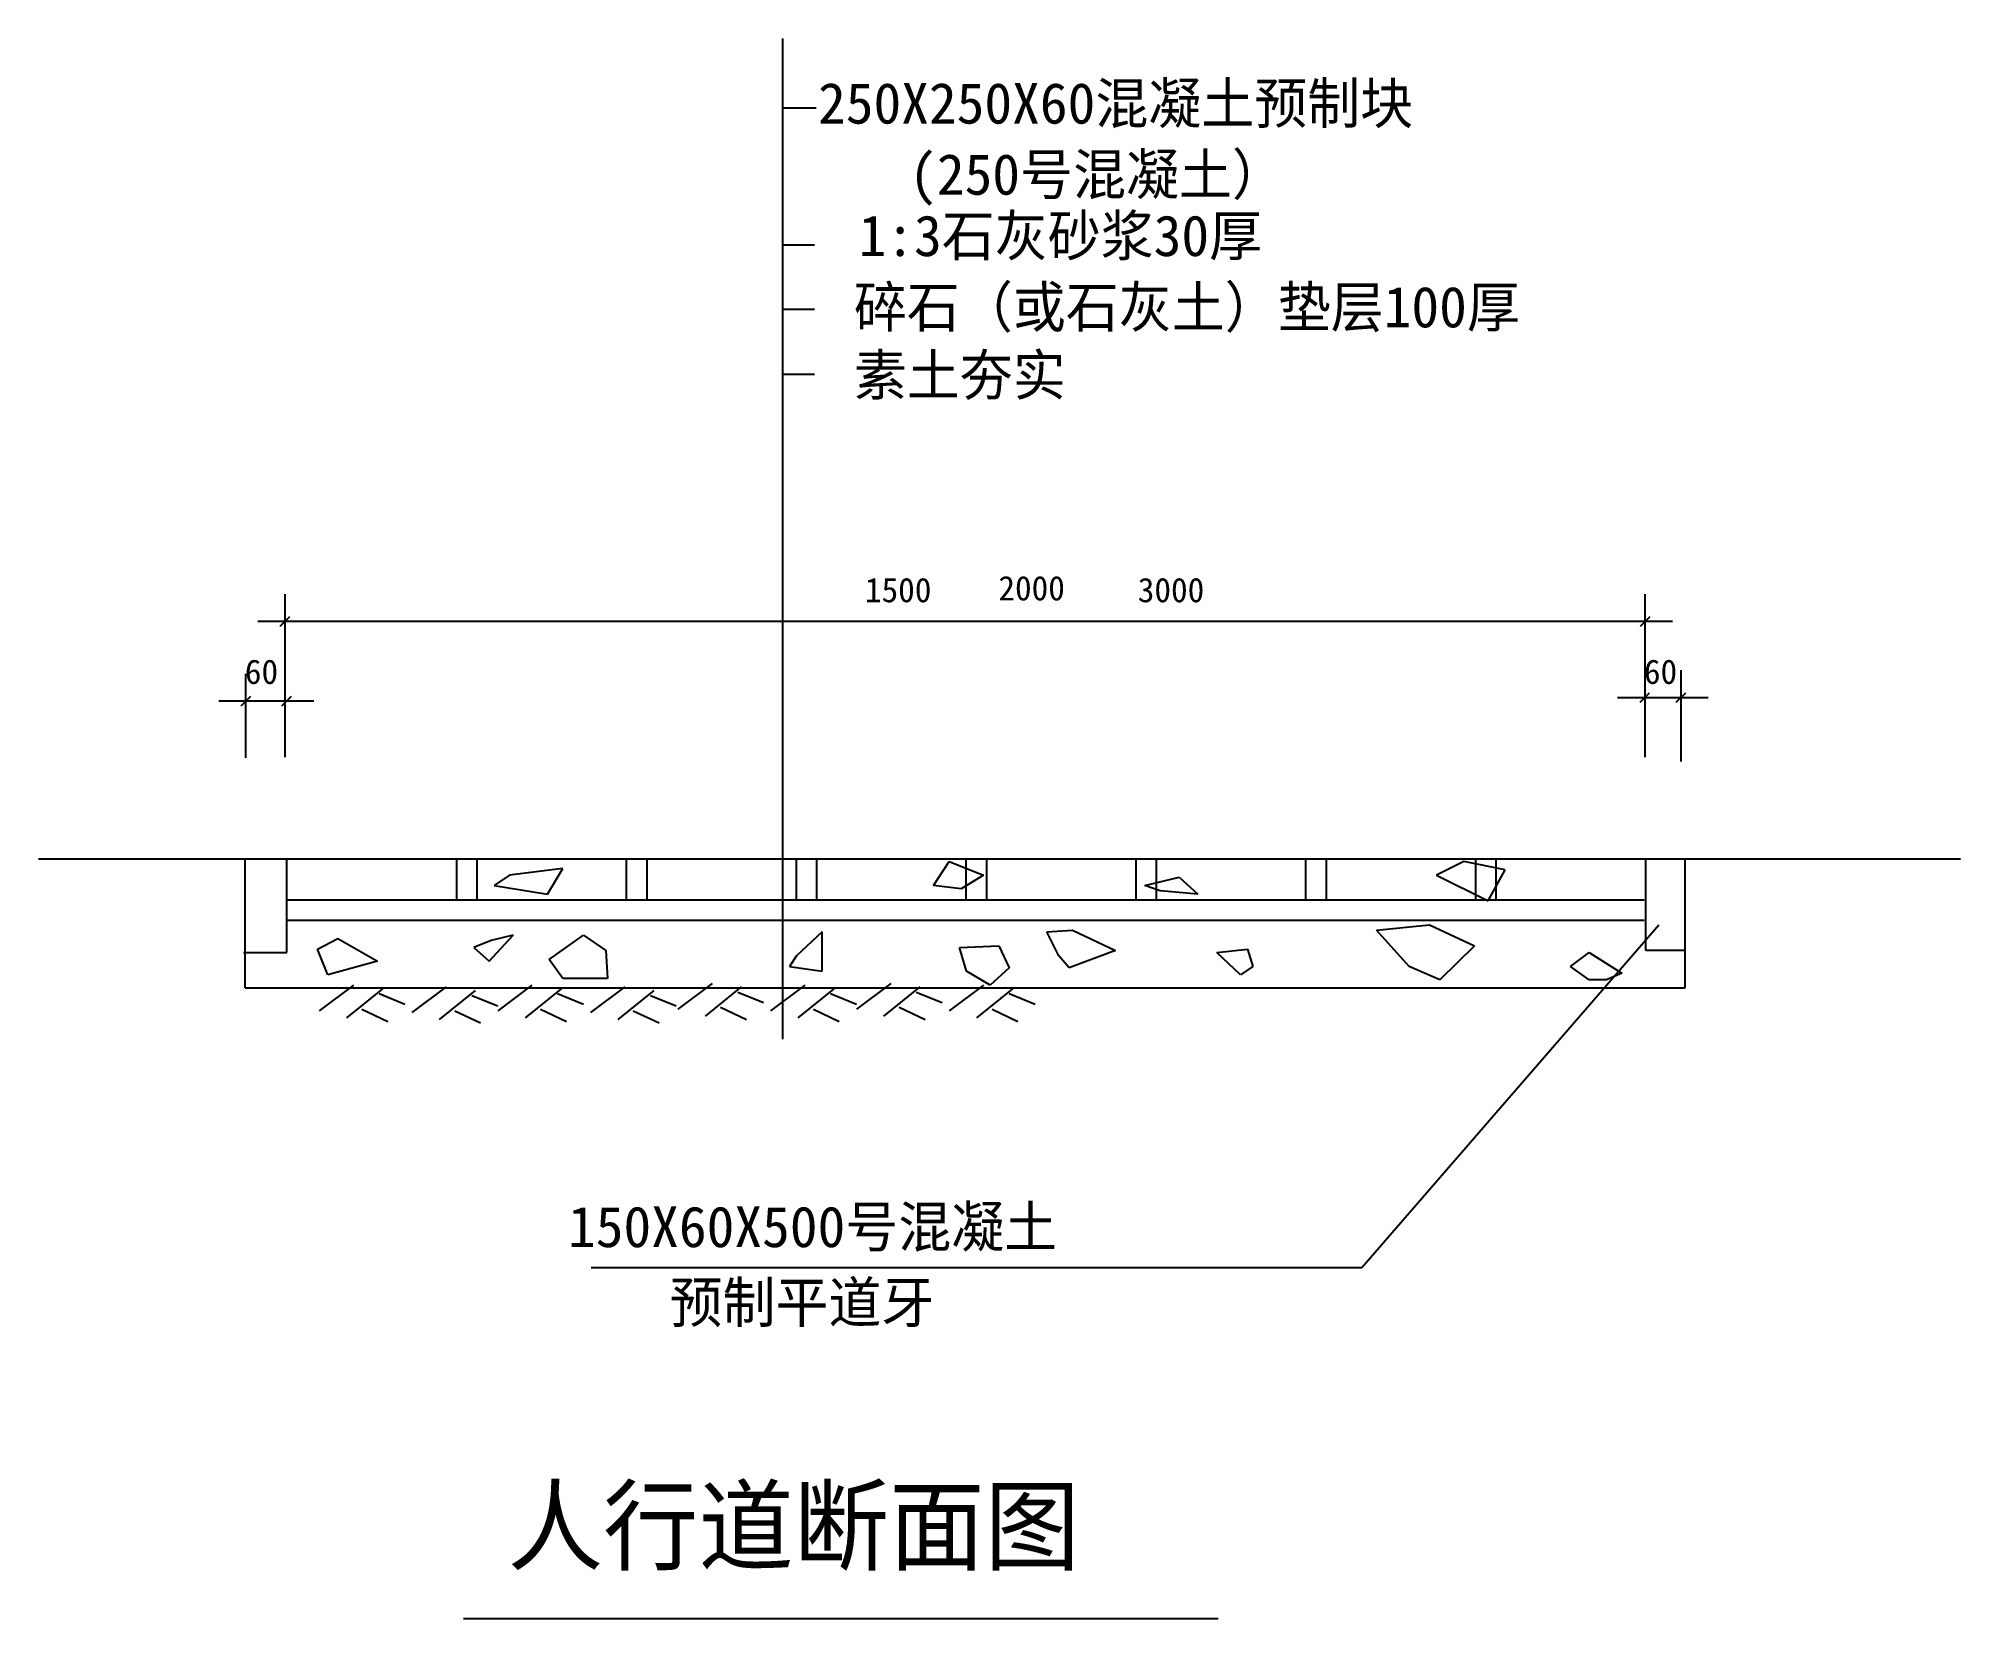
# Model space of a CAD drawing. Header units: metres. Extents: x 962.3 to 1056.6, y 183.5 to 261.
import ezdxf

# ---------------------------------------------------------------- set-up
doc = ezdxf.new("R2010")
doc.units = ezdxf.units.M
doc.layers.add('ZZ-1', color=7, linetype='Continuous')

msp = doc.modelspace()

# ---------------------------------------------------------------- linework, layer by layer
at = {"layer": 'ZZ-1'}
for p, q in [((998.8, 211.92), (998.8, 261.04)), ((998.8, 257.63), (1000.42, 257.63)), ((1000.34, 250.9), (998.8, 250.9)), ((1000.34, 247.73), (998.8, 247.73)), ((1000.34, 244.55), (998.8, 244.55)), ((974.37, 225.77), (974.37, 233.77)), ((1041.12, 225.77), (1041.12, 233.77)), ((973.03, 232.44), (1042.46, 232.44)), ((972.44, 225.73), (972.44, 229.86)), ((1042.88, 225.55), (1042.88, 230.03)), ((971.11, 228.53), (975.78, 228.53)), ((1039.76, 228.69), (1044.21, 228.69)), ((985.38, 219.97), (984.63, 219.47)), ((988, 220.31), (985.38, 219.97)), ((987.24, 219.04), (988, 220.31)), ((1006.19, 219.47), (1006.96, 220.64)), ((1006.96, 220.64), (1008.64, 219.97)), ((1008.64, 219.97), (1007.54, 219.3)), ((1016.55, 219.47), (1018.24, 219.88)), ((1018.24, 219.88), (1019.16, 219.04)), ((1032.21, 220.64), (1030.87, 219.97)), ((1030.87, 219.97), (1033.4, 218.71)), ((1034.24, 220.23), (1032.21, 220.64)), ((1033.4, 218.71), (1034.24, 220.23)), ((984.63, 219.47), (987.24, 219.04)), ((1007.54, 219.3), (1006.19, 219.47)), ((1017.31, 219.21), (1016.55, 219.47)), ((1019.16, 219.04), (1017.31, 219.21)), ((984.38, 215.76), (985.56, 217.03)), ((985.56, 217.03), (984.47, 216.77)), ((987.33, 215.84), (989.01, 217.03)), ((989.01, 217.03), (990.11, 216.27)), ((1000.72, 217.19), (999.46, 216.01)), ((1000.72, 215.26), (1000.72, 217.19)), ((1011.75, 217.19), (1013.01, 217.27)), ((1012.34, 216.01), (1011.75, 217.19)), ((1013.01, 217.27), (1015.12, 216.27)), ((1027.21, 200.72), (1041.79, 217.53)), ((1027.92, 217.27), (1030.53, 217.53)), ((1029.53, 215.5), (1027.92, 217.27)), ((1030.53, 217.53), (1032.73, 216.51)), ((975.96, 216.34), (976.96, 216.86)), ((976.46, 215.09), (975.96, 216.34)), ((976.96, 216.86), (978.9, 215.76)), ((984.47, 216.77), (983.63, 216.43)), ((983.63, 216.43), (984.38, 215.76)), ((990.11, 216.27), (990.19, 214.91)), ((1007.46, 216.43), (1009.4, 216.51)), ((1007.8, 215.26), (1007.46, 216.43)), ((1009.4, 216.51), (1009.9, 215.43)), ((1015.12, 216.27), (1012.84, 215.43)), ((1020.09, 216.18), (1021.6, 216.34)), ((1021.26, 215.09), (1020.09, 216.18)), ((1021.6, 216.34), (1021.86, 215.5)), ((1032.73, 216.51), (1031.04, 214.83)), ((1037.44, 215.5), (1038.37, 216.18)), ((1038.37, 216.18), (1039.97, 215.17)), ((978.9, 215.76), (976.46, 215.09)), ((988, 214.91), (987.33, 215.84)), ((999.46, 216.01), (999.12, 215.5)), ((999.12, 215.5), (1000.72, 215.26)), ((1008.97, 214.58), (1007.8, 215.26)), ((1009.9, 215.43), (1008.97, 214.58)), ((1012.84, 215.43), (1012.34, 216.01)), ((1021.86, 215.5), (1021.26, 215.09)), ((1031.04, 214.83), (1029.53, 215.5)), ((1038.37, 214.83), (1037.44, 215.5)), ((1039.97, 215.17), (1039.21, 214.83)), ((977.72, 214.57), (976.03, 213.32)), ((979.15, 214.4), (977.38, 212.97)), ((978.98, 214.16), (980.24, 213.64)), ((982.27, 214.49), (980.59, 213.23)), ((983.7, 214.32), (981.93, 212.89)), ((986.48, 214.57), (984.8, 213.32)), ((987.91, 214.4), (986.14, 212.97)), ((987.74, 214.16), (989.01, 213.64)), ((990.19, 214.91), (988, 214.91)), ((991.04, 214.49), (989.35, 213.23)), ((992.46, 214.32), (990.69, 212.89)), ((995.32, 214.66), (993.64, 213.4)), ((996.75, 214.49), (994.98, 213.06)), ((996.58, 214.24), (997.85, 213.73)), ((999.87, 214.57), (998.19, 213.32)), ((1001.3, 214.4), (999.53, 212.97)), ((1001.13, 214.16), (1002.4, 213.64)), ((1004.09, 214.66), (1002.4, 213.4)), ((1005.51, 214.49), (1003.74, 213.06)), ((1005.34, 214.24), (1006.61, 213.73)), ((1008.64, 214.57), (1006.96, 213.32)), ((1010.07, 214.4), (1008.3, 212.97)), ((1009.9, 214.16), (1011.17, 213.64)), ((1039.21, 214.83), (1038.37, 214.83)), ((978.13, 213.4), (979.4, 212.8)), ((982.69, 213.32), (983.96, 212.72)), ((983.53, 214.07), (984.8, 213.56)), ((986.9, 213.4), (988.17, 212.8)), ((991.45, 213.32), (992.72, 212.72)), ((992.29, 214.07), (993.56, 213.56)), ((995.74, 213.49), (997.01, 212.89)), ((1000.29, 213.4), (1001.56, 212.8)), ((1004.5, 213.49), (1005.77, 212.89)), ((1009.06, 213.4), (1010.32, 212.8)), ((989.38, 200.72), (1027.21, 200.72))]:
    msp.add_line(p, q, dxfattribs=at)
for points in [[(974.13, 232.2), (974.6, 232.67)], [(1040.89, 232.2), (1041.36, 232.67)], [(972.21, 228.29), (972.68, 228.76)], [(974.21, 228.29), (974.68, 228.76)], [(1040.86, 228.46), (1041.33, 228.93)], [(1042.64, 228.46), (1043.11, 228.93)], [(962.26, 220.77), (972.41, 220.77), (1043.07, 220.77), (1056.59, 220.77)], [(972.41, 214.44), (972.41, 220.77)], [(974.45, 216.18), (974.45, 220.81)], [(982.78, 220.81), (982.78, 218.77)], [(983.78, 220.81), (983.78, 218.77)], [(991.11, 220.81), (991.11, 218.77)], [(992.11, 220.81), (992.11, 218.77)], [(999.45, 220.81), (999.45, 218.77)], [(1000.45, 220.81), (1000.45, 218.77)], [(1007.78, 220.81), (1007.78, 218.77)], [(1008.78, 220.81), (1008.78, 218.77)], [(1016.11, 220.81), (1016.11, 218.77)], [(1017.11, 220.81), (1017.11, 218.77)], [(1024.45, 220.81), (1024.45, 218.77)], [(1025.45, 220.81), (1025.45, 218.77)], [(1032.78, 220.81), (1032.78, 218.77)], [(1033.78, 220.81), (1033.78, 218.77)], [(1041.15, 216.27), (1041.15, 220.77)], [(1043.07, 214.44), (1043.07, 220.77)], [(974.41, 218.77), (1041.07, 218.77)], [(974.41, 217.77), (1041.07, 217.77)], [(972.33, 216.18), (974.45, 216.18)], [(1043.07, 216.27), (1041.15, 216.27)], [(972.41, 214.44), (1043.07, 214.44)], [(983.12, 183.49), (1020.16, 183.49)]]:
    msp.add_lwpolyline(points, dxfattribs=at)

# ---------------------------------------------------------------- texts
for s, height, p in [('250X250X60混凝土预制块', 2, (1000.52, 256.86)), ('(250号混凝土）', 2, (1004.99, 253.37)), ('1:3石灰砂浆30厚', 2, (1002.51, 250.36)), ('碎石（或石灰土）垫层100厚', 2, (1002.28, 246.86)), ('素土夯实', 2, (1002.28, 243.52)), ('1500', 1.2, (1002.82, 233.37)), ('2000', 1.2, (1009.37, 233.46)), ('3000', 1.2, (1016.21, 233.37)), ('60', 1.2, (972.39, 229.36)), ('60', 1.2, (1041.05, 229.36)), ('150X60X500号混凝土', 2, (988.25, 201.72)), ('预制平道牙', 2, (993.23, 198.01)), ('人行道断面图', 3.6, (985.29, 186.24))]:
    msp.add_text(s, height=height, dxfattribs=at).set_placement(p)

doc.saveas('drawing.dxf')
